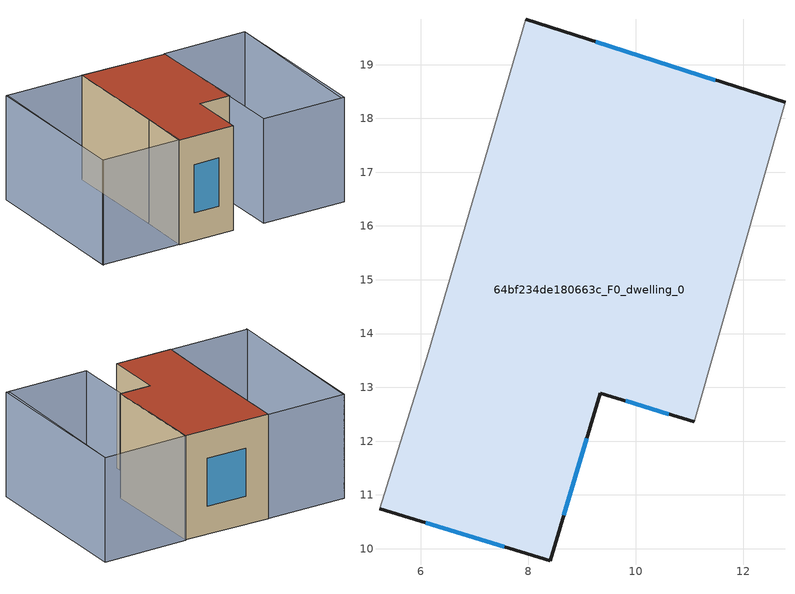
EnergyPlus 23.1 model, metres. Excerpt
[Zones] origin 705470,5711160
64bf234de180663c_F0_dwelling_0
 floor ground (EU_floor_Construction): 12.78,18.3 11.09,12.36 9.34,12.89 8.41,9.78 5.24,10.74 6.15,13.64 7.95,19.84 z0
 wall outside (EU_wall_Construction): 12.78,18.3 7.95,19.84 / 5.24,10.74 8.41,9.78 9.34,12.89 11.09,12.36 z0:6
 wall adiabatic (EU_wall_Construction): 7.95,19.84 6.15,13.64 5.24,10.74 / 11.09,12.36 12.78,18.3 z0:6
 window (EU_Window_Construction): 11.47,18.71 9.25,19.42 / 9.81,12.75 10.62,12.5 / 8.66,10.62 9.09,12.05 / 6.09,10.48 7.55,10.04 z1.62:4.38
 roof outside (EU_roof_Construction): 11.09,12.36 12.78,18.3 7.95,19.84 6.15,13.64 5.24,10.74 8.41,9.78 9.34,12.89 z6
shading: 14.7,7.82 17.55,16.94 / 3.53,21.15 0.73,12.08 / 10.09,9.16 12.79,18.34 / 12.79,18.34 17.57,16.94 / 17.57,16.94 14.87,7.75 / 14.87,7.75 10.09,9.16 / 0.74,12.13 3.48,21.19 / 3.48,21.19 8.01,19.82 / 8.01,19.82 5.27,10.75 / 5.27,10.75 0.74,12.13 z0:6
[Building]
EU S2 Campaign: North Axis=0; Terrain=City; Solar Distribution=FullExterior
[Site:Location]
London: Latitude=51.5; Longitude=-0.5; Time Zone=0; Elevation=25
[SizingPeriod:WeatherFileDays]
AnnualSizingPeriod: Begin Month=1; Begin Day of Month=1; End Month=12; End Day of Month=31; Day of Week for Start Day=Monday; Use Weather File Daylight Saving Period=No; Use Weather File Rain and Snow Indicators=No
[MATERIAL]
EU_InternalMass_Material: Roughness=MediumRough; Thickness=0.1; Conductivity=1; Density=1800; Specific Heat=900; Thermal Absorptance=0.9; Solar Absorptance=0.7; Visible Absorptance=0.7
[MATERIAL:NOMASS] Roughness=MediumRough; Thermal Absorptance=0.9; Solar Absorptance=0.7; Visible Absorptance=0.7
Name | Thermal Resistance
EU_wall_NoMass | 0.555556
EU_roof_NoMass | 0.510204
EU_floor_NoMass | 1.68919
[WINDOWMATERIAL:SIMPLEGLAZINGSYSTEM]
EU_Window_SimpleGlazing: UFactor=3.96; Solar Heat Gain Coefficient=0.85; Visible Transmittance=0.85
[CONSTRUCTION]
EU_wall_Construction: EU_wall_NoMass
EU_roof_Construction: EU_roof_NoMass
EU_floor_Construction: EU_floor_NoMass
EU_InternalMass_Construction: EU_InternalMass_Material
EU_Window_Construction: EU_Window_SimpleGlazing
[ZONE]
64bf234de180663c_F0_dwelling_0: Type=1; Multiplier=1; Ceiling Height=autocalculate; Volume=253.513; Floor Area=autocalculate; Part of Total Floor Area=Yes
[INTERNALMASS]
64bf234de180663c_F0_dwelling_0_EU_InternalMass: Construction=EU_InternalMass_Construction; Zone or ZoneList=64bf234de180663c_F0_dwelling_0; Surface Area=42.2522
[OTHEREQUIPMENT]
EU_Step8_InternalGain_64bf234de180663c_F0_dwelling_0_f000: Fuel Type=Electricity; Zone or ZoneList or Space or SpaceList=64bf234de180663c_F0_dwelling_0; Schedule=EU_Step8_GainSchedule_64bf234de180663c_F0_dwelling_0_f000; Design Level Calculation Method=Watts/Area; Power per Zone Floor Area=1; Fraction Latent=0; Fraction Radiant=0; Fraction Lost=0; Carbon Dioxide Generation Rate=0; EndUse Subcategory=EU_Step8_InternalGains
[ZONEVENTILATION:DESIGNFLOWRATE]
EU_ConstantAir_64bf234de180663c_F0_dwelling_0: Zone or ZoneList or Space or SpaceList=64bf234de180663c_F0_dwelling_0; Schedule=EU_AlwaysOn; Design Flow Rate Calculation Method=AirChanges/Hour; Air Changes per Hour=0.48; Ventilation Type=Natural; Fan Pressure Rise=0; Fan Total Efficiency=1; Constant Term Coefficient=1; Temperature Term Coefficient=0; Velocity Term Coefficient=0; Velocity Squared Term Coefficient=0; Minimum Indoor Temperature=-100; Maximum Indoor Temperature=100; Delta Temperature=-100; Minimum Outdoor Temperature=-100; Maximum Outdoor Temperature=100; Maximum Wind Speed=40
[HVACTEMPLATE:THERMOSTAT]
EU_HeatOnly_64bf234de180663c_F0_dwelling_0: Constant Heating Setpoint=20; Constant Cooling Setpoint=50
[HVACTEMPLATE:ZONE:IDEALLOADSAIRSYSTEM]
64bf234de180663c_F0_dwelling_0: Template Thermostat=EU_HeatOnly_64bf234de180663c_F0_dwelling_0; System Availability Schedule=EU_AlwaysOn; Maximum Heating Supply Air Temperature=50; Minimum Cooling Supply Air Temperature=13; Maximum Heating Supply Air Humidity Ratio=0.0156; Minimum Cooling Supply Air Humidity Ratio=0.0077; Heating Limit=NoLimit; Cooling Limit=NoLimit; Heating Availability Schedule=EU_AlwaysOn; Cooling Availability Schedule=EU_CoolingOff; Dehumidification Control Type=ConstantSensibleHeatRatio; Cooling Sensible Heat Ratio=0.7; Dehumidification Setpoint=60; Humidification Control Type=None; Humidification Setpoint=30; Outdoor Air Method=None; Outdoor Air Flow Rate per Person=0.00944; Outdoor Air Flow Rate per Zone Floor Area=0; Outdoor Air Flow Rate per Zone=0; Demand Controlled Ventilation Type=None; Outdoor Air Economizer Type=NoEconomizer; Heat Recovery Type=None; Sensible Heat Recovery Effectiveness=0.7; Latent Heat Recovery Effectiveness=0.65
[SIZING:ZONE]
64bf234de180663c_F0_dwelling_0: Zone Cooling Design Supply Air Temperature Input Method=SupplyAirTemperature; Zone Cooling Design Supply Air Temperature=13; Zone Heating Design Supply Air Temperature Input Method=SupplyAirTemperature; Zone Heating Design Supply Air Temperature=50; Zone Cooling Design Supply Air Humidity Ratio=0.008; Zone Heating Design Supply Air Humidity Ratio=0.008; Cooling Design Air Flow Method=DesignDay; Cooling Design Air Flow Rate=0; Cooling Minimum Air Flow per Zone Floor Area=0.000762; Cooling Minimum Air Flow=0; Cooling Minimum Air Flow Fraction=0.2; Heating Design Air Flow Method=DesignDay; Heating Design Air Flow Rate=0; Heating Maximum Air Flow per Zone Floor Area=0.002032; Heating Maximum Air Flow=0.141576; Heating Maximum Air Flow Fraction=0.3; Account for Dedicated Outdoor Air System=No; Dedicated Outdoor Air System Control Strategy=NeutralSupplyAir; Dedicated Outdoor Air Low Setpoint Temperature for Design=autosize; Dedicated Outdoor Air High Setpoint Temperature for Design=autosize; Zone Load Sizing Method=Sensible Load Only No Latent Load; Zone Latent Cooling Design Supply Air Humidity Ratio Input Method=HumidityRatioDifference; Zone Cooling Design Supply Air Humidity Ratio Difference=0.005; Zone Latent Heating Design Supply Air Humidity Ratio Input Method=HumidityRatioDifference; Zone Humidification Design Supply Air Humidity Ratio Difference=0.005
[SCHEDULE:CONSTANT]
Name | Hourly Value
EU_AlwaysOn | 1
EU_CoolingOff | 0
[SCHEDULE:FILE]
EU_Step8_GainSchedule_64bf234de180663c_F0_dwelling_0_f000: File=../../schedules/64bf234de180663c/64bf234de180663c_F0_dwelling_0_f000_gain.csv; Column Number=1; Rows to Skip at Top=0; Number of Hours of Data=8760; Column Separator=Comma; Interpolate to Timestep=No; Minutes per Item=60; Adjust Schedule for Daylight Savings=Yes
